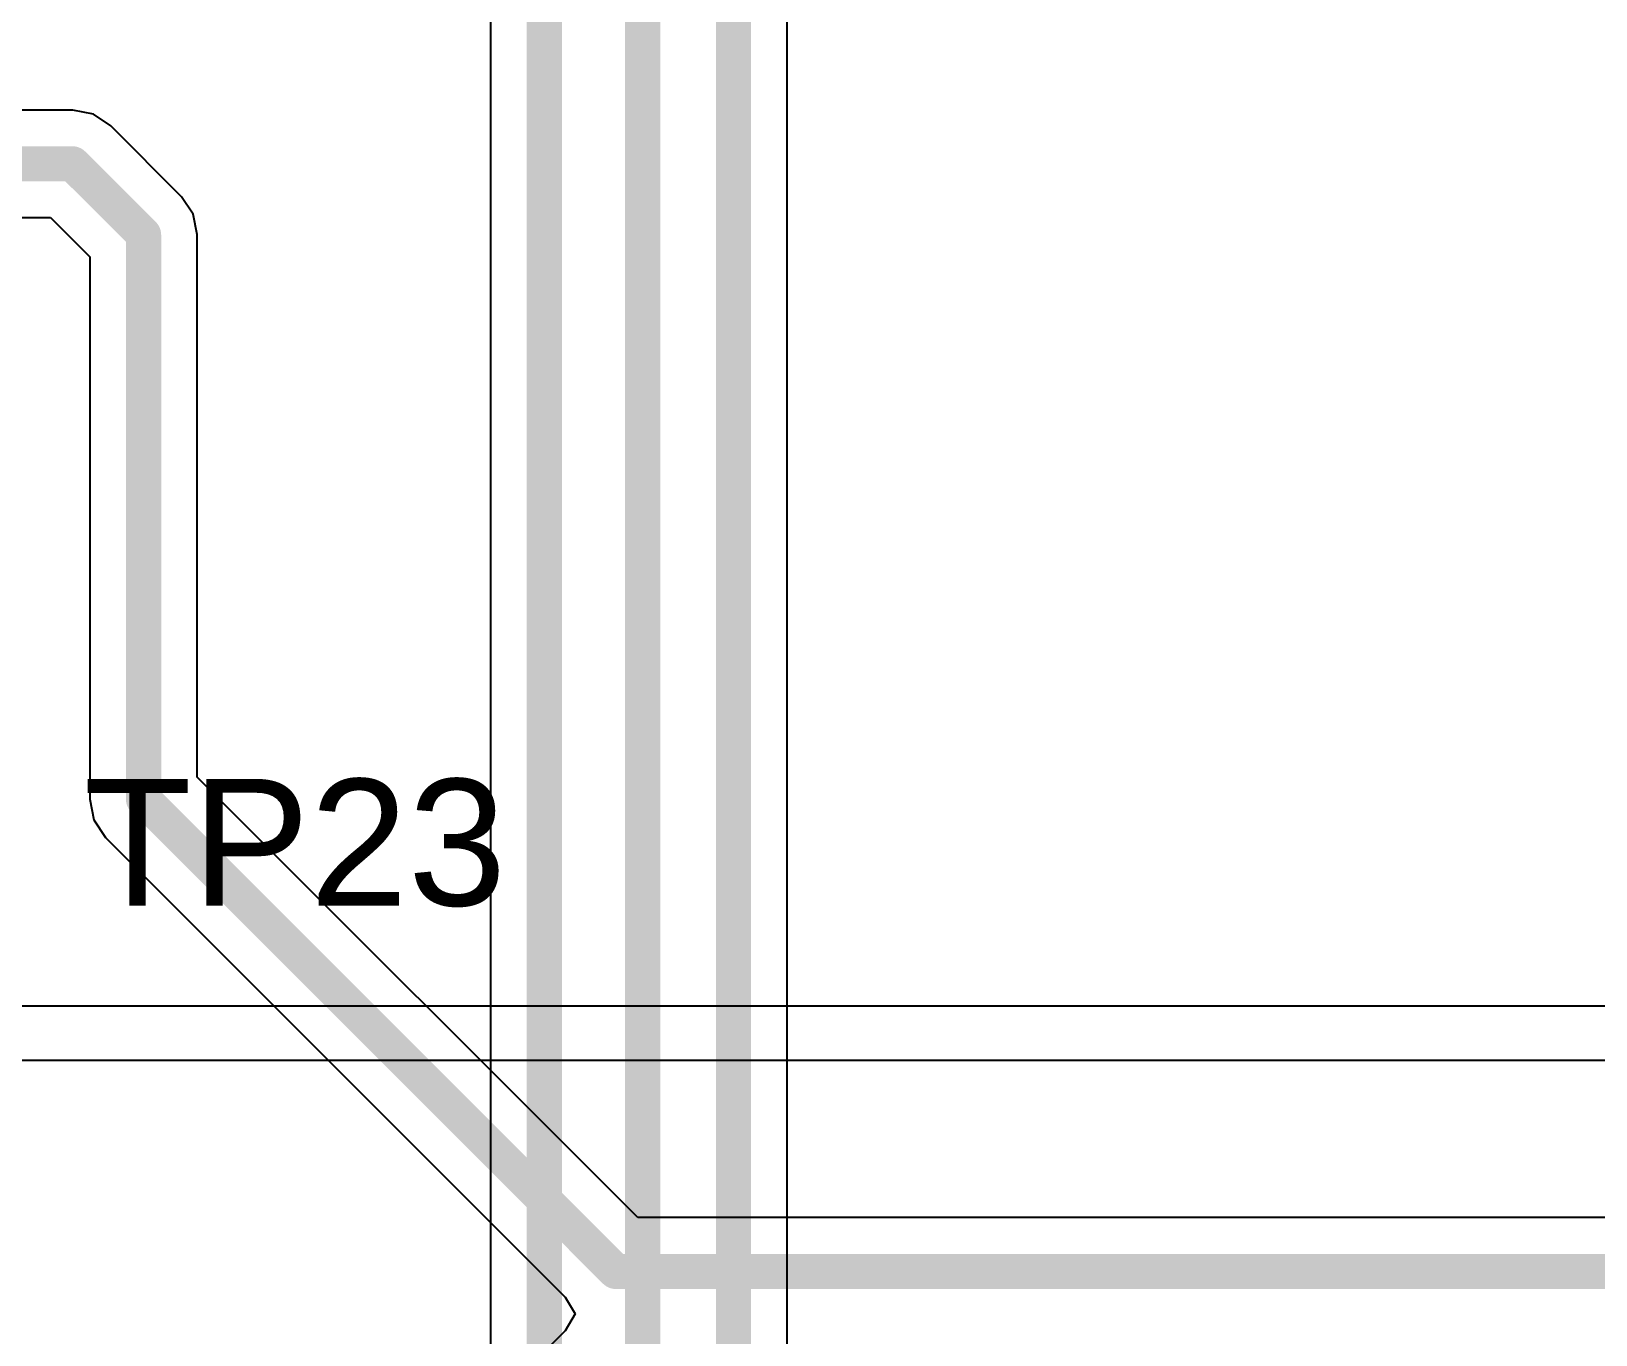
# Model space of a CAD drawing. Header units: inches. Extents: x -11 to 5379, y 0 to 5429.
# Drawn here: x 54.33 to 65.63, y 42.16 to 51.58 of the extents above; entities that cross this region are included whole.
import ezdxf

# ---------------------------------------------------------------- set-up
doc = ezdxf.new("R2010")
doc.units = ezdxf.units.IN
for name, color, linetype in [('Bottom Layer', 5, 'Continuous'), ('GND', 16, 'Continuous'), ('Top Layer', 1, 'Continuous'), ('Top Overlay', 2, 'Continuous')]:
    doc.layers.add(name, color=color, linetype=linetype)
doc.styles.add('Arial', font='', dxfattribs={"height": 0.2})
doc.styles.get('Arial').set_extended_font_data('Arial')

msp = doc.modelspace()

# ---------------------------------------------------------------- linework, layer by layer
at = {"layer": 'Bottom Layer'}
for p, q in [((59.793, 40.293), (59.793, 65.685)), ((57.651, 54.595), (57.651, 38.809))]:
    msp.add_line(p, q, dxfattribs=at)
for points in [[(59.405, 39.898, 0.254, 0.254, 0), (59.405, 65.685, 0.254, 0.254, 0)], [(58.75, 39.294, 0.254, 0.254, 0), (58.75, 65.2, 0.254, 0.254, 0)], [(58.039, 35.731, 0.254, 0.254, 0), (58.039, 54.756, 0.254, 0.254, 0)]]:
    msp.add_lwpolyline(points, format="xyseb", dxfattribs=at)
at = {"layer": 'GND'}
for p, q in [((75.031, 44.536), (10.737, 44.536)), ((0.388, 44.147), (76.414, 44.147))]:
    msp.add_line(p, q, dxfattribs=at)
at = {"layer": 'Top Layer'}
for p, q in [((54.633, 51.009), (50.46, 51.009)), ((54.782, 50.979), (54.633, 51.009)), ((54.908, 50.895), (54.782, 50.979)), ((55.419, 50.383), (54.908, 50.895)), ((55.504, 50.257), (55.419, 50.383)), ((50.646, 50.232), (54.472, 50.232)), ((54.472, 50.232), (54.756, 49.948)), ((55.533, 50.109), (55.504, 50.257)), ((55.533, 46.191), (55.533, 50.109)), ((54.756, 49.948), (54.756, 46.031)), ((58.715, 43.01), (55.533, 46.191)), ((54.756, 46.031), (54.786, 45.882)), ((54.786, 45.882), (54.87, 45.756)), ((54.87, 45.756), (58.19, 42.436)), ((74.122, 43.01), (58.715, 43.01)), ((58.19, 42.436), (58.261, 42.315)), ((58.261, 42.315), (58.19, 42.193)), ((58.19, 42.193), (54.87, 38.873))]:
    msp.add_line(p, q, dxfattribs=at)
for points in [[(50.46, 50.62, 0.254, 0.254, 0), (54.633, 50.62, 0.254, 0.254, 0)], [(54.633, 50.62, 0.254, 0.254, 0), (55.145, 50.109, 0.254, 0.254, 0)], [(55.145, 46.031, 0.254, 0.254, 0), (55.145, 50.109, 0.254, 0.254, 0)], [(55.145, 46.031, 0.254, 0.254, 0), (58.554, 42.621, 0.254, 0.254, 0)], [(58.554, 42.621, 0.254, 0.254, 0), (83.355, 42.621, 0.254, 0.254, 0)]]:
    msp.add_lwpolyline(points, format="xyseb", dxfattribs=at)
for points in [[(54.569, 50.62, 0.127, 0.127, 1), (54.696, 50.62, 0.127, 0.127, 1)], [(54.569, 50.62, 0.127, 0.127, 1), (54.696, 50.62, 0.127, 0.127, 1)], [(55.081, 50.109, 0.127, 0.127, 1), (55.208, 50.109, 0.127, 0.127, 1)], [(55.081, 50.109, 0.127, 0.127, 1), (55.208, 50.109, 0.127, 0.127, 1)], [(55.081, 46.031, 0.127, 0.127, 1), (55.208, 46.031, 0.127, 0.127, 1)], [(55.081, 46.031, 0.127, 0.127, 1), (55.208, 46.031, 0.127, 0.127, 1)], [(58.491, 42.621, 0.127, 0.127, 1), (58.618, 42.621, 0.127, 0.127, 1)], [(58.491, 42.621, 0.127, 0.127, 1), (58.618, 42.621, 0.127, 0.127, 1)]]:
    msp.add_lwpolyline(points, format="xyseb", close=True, dxfattribs=at)

# ---------------------------------------------------------------- texts
at = {"layer": 'Top Overlay', "style": 'Arial'}
msp.add_text('TP23', height=0.9144, dxfattribs=at).set_placement((54.712, 45.263))

doc.saveas('drawing.dxf')
